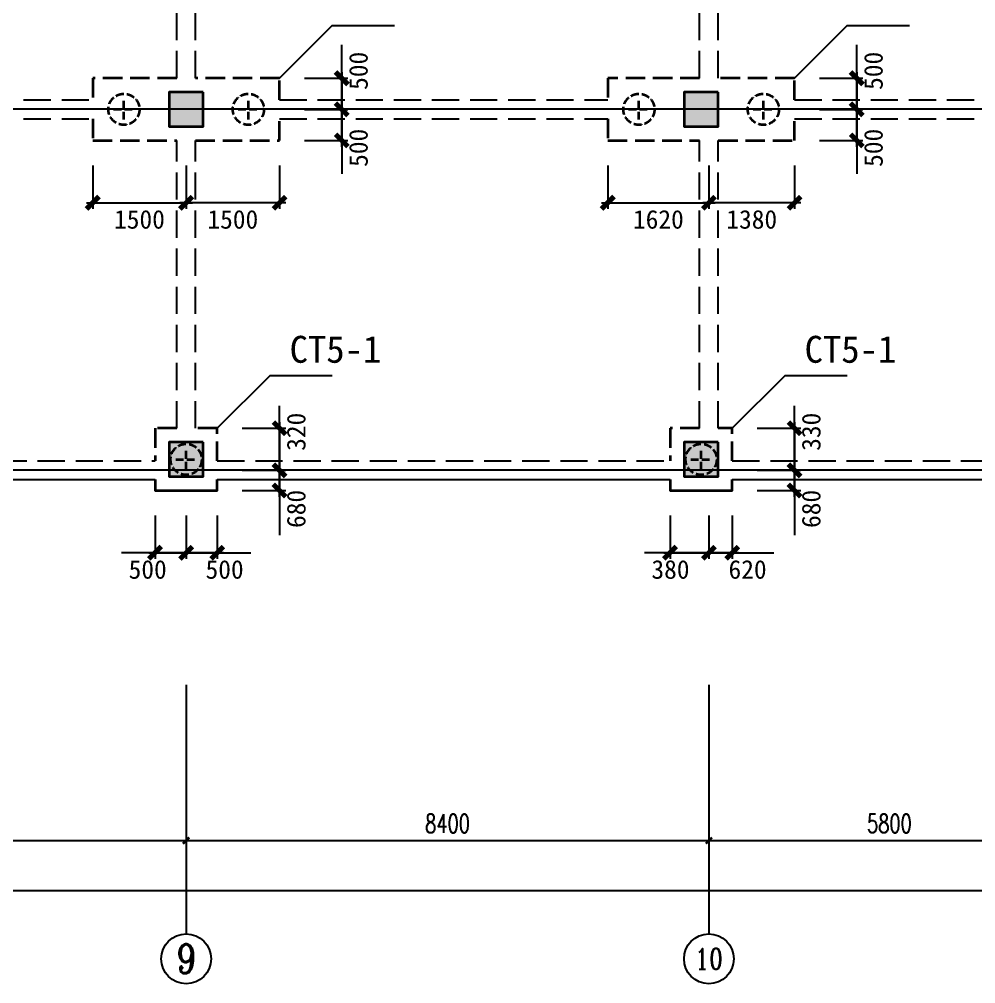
# Model space of a CAD drawing. Header units: millimetres. Extents: x -8252 to 341964, y -299084 to 206355.
# Drawn here: x 196752 to 212120, y -6934 to 8563 of the extents above; entities that cross this region are included whole.
import ezdxf
from ezdxf.enums import TextEntityAlignment as Align

# ---------------------------------------------------------------- set-up
doc = ezdxf.new("R2010")
doc.units = ezdxf.units.MM
doc.header["$LTSCALE"] = 500
doc.header["$PDMODE"] = 2
doc.header["$PDSIZE"] = 200
doc.linetypes.add('DASH', pattern=[0.35, 0.25, -0.1])
doc.linetypes.add('DASHDOT', pattern=[25.4, 12.7, -6.35, 0, -6.35])
for name, color, linetype in [('AXIS', 3, 'Continuous'), ('AXIS_TEXT', 7, 'Continuous'), ('dim____', 70, 'Continuous'), ('DOTE', 20, 'DASHDOT'), ('txt', 7, 'Continuous')]:
    doc.layers.add(name, color=color, linetype=linetype)
for name, color, linetype, lineweight in [('kz', 50, 'Continuous', 25), ('s117', 4, 'Continuous', 25), ('s121', 2, 'Continuous', 35), ('zkz', 200, 'Continuous', 35)]:
    doc.layers.add(name, color=color, linetype=linetype, lineweight=lineweight)
doc.styles.add('_TCH_AXIS', font='COMPLEX', dxfattribs={"bigfont": 'GBCBIG'})
doc.styles.add('_TCH_DIM_T3', font='SIMPLEX', dxfattribs={"width": 0.705882, "bigfont": 'GBCBIG'})
doc.styles.add('COMPLEX', font='COMPLEX')
doc.styles.add('宋体', font='')
doc.styles.get('宋体').set_extended_font_data('宋体')
doc.dimstyles.new('_TCH_ARCH&&100', dxfattribs={"dimtxt": 297.5, "dimasz": 100, "dimexe": 250, "dimexo": 300, "dimgap": 126.25, "dimtad": 1, "dimdec": 0, "dimzin": 0, "dimdsep": 46, "dimtxsty": '_TCH_DIM_T3', "dimblk": 'ARCHTICK', "dimcen": 0.09, "dimclrt": 7, "dimazin": 2, "dimtfac": 1, "dimtdec": 0, "dimtix": 1, "dimtmove": 2, "dimatfit": 3, "dimfxl": 100, "dimtolj": 1, "dimtzin": 0, "dimarcsym": 0})
doc.dimstyles.new('ISO-25', dxfattribs={"dimtxt": 2.5, "dimasz": 2.5, "dimexe": 1.25, "dimexo": 0.625, "dimtad": 1, "dimtxsty": 'Standard', "dimcen": 2.5, "dimadec": 0, "dimazin": 0, "dimtfac": 1, "dimtmove": 0, "dimatfit": 3, "dimfxl": 1, "dimarcsym": 0})

# ---------------------------------------------------------------- blocks, each defined once
blk = doc.blocks.new('_ArchTick')
at = {"color": 0, "linetype": 'ByBlock', "const_width": 0.4}
blk.add_lwpolyline([(-0.5, -0.5), (0.5, 0.5)], dxfattribs=at)
blk = doc.blocks.new('*D8')
at = {"layer": 'Defpoints', "color": 0, "transparency": 16777216}
for p in [(209208, 7116), (210208, 7116), (209208, 6616)]:
    blk.add_point(p, dxfattribs=at)
at = {"layer": 'dim____', "color": 0, "lineweight": -2, "transparency": 16777216}
for p, q in [((210208, 7116), (210208, 8153)), ((209608, 7116), (210308, 7116)), ((210208, 6516), (210208, 7116)), ((209608, 6616), (210308, 6616))]:
    blk.add_line(p, q, dxfattribs=at)
at = {"layer": 'dim____', "color": 0, "lineweight": -2, "transparency": 16777216, "xscale": 200, "yscale": 200, "zscale": 200}
for p, rotation in [((210208, 7116), 90), ((210208, 6616), 270)]:
    blk.add_blockref('_ArchTick', p, dxfattribs=dict(at, rotation=rotation))
at = {"layer": 'dim____', "color": 7, "transparency": 16777216, "insert": (210478, 7735), "char_height": 300, "attachment_point": 5, "rotation": 90, "style": '宋体'}
blk.add_mtext('500', dxfattribs=at)
blk = doc.blocks.new('*D9')
at = {"layer": 'Defpoints', "color": 0, "transparency": 16777216}
for p in [(209208, 7616), (209208, 7116), (210208, 7116)]:
    blk.add_point(p, dxfattribs=at)
at = {"layer": 'dim____', "color": 0, "lineweight": -2, "transparency": 16777216}
for p, q in [((209608, 7616), (210308, 7616)), ((210208, 7716), (210208, 7116)), ((209608, 7116), (210308, 7116)), ((210208, 7116), (210208, 6080))]:
    blk.add_line(p, q, dxfattribs=at)
at = {"layer": 'dim____', "color": 0, "lineweight": -2, "transparency": 16777216, "xscale": 200, "yscale": 200, "zscale": 200}
for p, rotation in [((210208, 7616), 90), ((210208, 7116), 270)]:
    blk.add_blockref('_ArchTick', p, dxfattribs=dict(at, rotation=rotation))
at = {"layer": 'dim____', "color": 7, "transparency": 16777216, "insert": (210478, 6498), "char_height": 300, "attachment_point": 5, "rotation": 90, "style": '宋体'}
blk.add_mtext('500', dxfattribs=at)
blk = doc.blocks.new('*D10')
at = {"layer": 'Defpoints', "color": 0, "transparency": 16777216}
for p in [(206208, 6616), (207833, 6616), (207833, 5616)]:
    blk.add_point(p, dxfattribs=at)
at = {"layer": 'dim____', "color": 0, "lineweight": -2, "transparency": 16777216}
for p, q in [((206208, 6216), (206208, 5516)), ((207833, 6216), (207833, 5516)), ((206108, 5616), (207933, 5616))]:
    blk.add_line(p, q, dxfattribs=at)
at = {"layer": 'dim____', "color": 0, "lineweight": -2, "transparency": 16777216, "xscale": 200, "yscale": 200, "zscale": 200, "rotation": 180}
blk.add_blockref('_ArchTick', (206208, 5616), dxfattribs=at)
at = {"layer": 'dim____', "color": 0, "lineweight": -2, "transparency": 16777216, "xscale": 200, "yscale": 200, "zscale": 200}
blk.add_blockref('_ArchTick', (207833, 5616), dxfattribs=at)
at = {"layer": 'dim____', "color": 7, "transparency": 16777216, "insert": (207021, 5346), "char_height": 300, "attachment_point": 5, "style": '宋体'}
blk.add_mtext('1620', dxfattribs=at)
blk = doc.blocks.new('*D11')
at = {"layer": 'Defpoints', "color": 0, "transparency": 16777216}
for p in [(207833, 6616), (209208, 6616), (207833, 5616)]:
    blk.add_point(p, dxfattribs=at)
at = {"layer": 'dim____', "color": 0, "lineweight": -2, "transparency": 16777216}
for p, q in [((207833, 6216), (207833, 5516)), ((209208, 6216), (209208, 5516)), ((209308, 5616), (207733, 5616))]:
    blk.add_line(p, q, dxfattribs=at)
at = {"layer": 'dim____', "color": 0, "lineweight": -2, "transparency": 16777216, "xscale": 200, "yscale": 200, "zscale": 200, "rotation": 180}
blk.add_blockref('_ArchTick', (207833, 5616), dxfattribs=at)
at = {"layer": 'dim____', "color": 0, "lineweight": -2, "transparency": 16777216, "xscale": 200, "yscale": 200, "zscale": 200}
blk.add_blockref('_ArchTick', (209208, 5616), dxfattribs=at)
at = {"layer": 'dim____', "color": 7, "transparency": 16777216, "insert": (208521, 5346), "char_height": 300, "attachment_point": 5, "style": '宋体'}
blk.add_mtext('1380', dxfattribs=at)
blk = doc.blocks.new('*D12')
at = {"layer": 'Defpoints', "color": 0, "transparency": 16777216}
for p in [(207208, 991), (207833, 991), (207833, -9)]:
    blk.add_point(p, dxfattribs=at)
at = {"layer": 'dim____', "color": 0, "lineweight": -2, "transparency": 16777216}
for p, q in [((207208, 591), (207208, -109)), ((207833, 591), (207833, -109)), ((207108, -9), (207833, -9)), ((207833, -9), (208875, -9))]:
    blk.add_line(p, q, dxfattribs=at)
at = {"layer": 'dim____', "color": 0, "lineweight": -2, "transparency": 16777216, "xscale": 200, "yscale": 200, "zscale": 200, "rotation": 180}
blk.add_blockref('_ArchTick', (207208, -9), dxfattribs=at)
at = {"layer": 'dim____', "color": 0, "lineweight": -2, "transparency": 16777216, "xscale": 200, "yscale": 200, "zscale": 200}
blk.add_blockref('_ArchTick', (207833, -9), dxfattribs=at)
at = {"layer": 'dim____', "color": 7, "transparency": 16777216, "insert": (208454, -279), "char_height": 300, "attachment_point": 5, "style": '宋体'}
blk.add_mtext('620', dxfattribs=at)
blk = doc.blocks.new('*D13')
at = {"layer": 'Defpoints', "color": 0, "transparency": 16777216}
for p in [(207833, 991), (208208, 991), (207833, -9)]:
    blk.add_point(p, dxfattribs=at)
at = {"layer": 'dim____', "color": 0, "lineweight": -2, "transparency": 16777216}
for p, q in [((207833, 591), (207833, -109)), ((208208, 591), (208208, -109)), ((207833, -9), (206796, -9)), ((208308, -9), (207833, -9))]:
    blk.add_line(p, q, dxfattribs=at)
at = {"layer": 'dim____', "color": 0, "lineweight": -2, "transparency": 16777216, "xscale": 200, "yscale": 200, "zscale": 200, "rotation": 180}
blk.add_blockref('_ArchTick', (207833, -9), dxfattribs=at)
at = {"layer": 'dim____', "color": 0, "lineweight": -2, "transparency": 16777216, "xscale": 200, "yscale": 200, "zscale": 200}
blk.add_blockref('_ArchTick', (208208, -9), dxfattribs=at)
at = {"layer": 'dim____', "color": 7, "transparency": 16777216, "insert": (207215, -279), "char_height": 300, "attachment_point": 5, "style": '宋体'}
blk.add_mtext('380', dxfattribs=at)
blk = doc.blocks.new('*D14')
at = {"layer": 'Defpoints', "color": 0, "transparency": 16777216}
for p in [(208208, 1316), (209208, 1316), (208208, 991)]:
    blk.add_point(p, dxfattribs=at)
at = {"layer": 'dim____', "color": 0, "lineweight": -2, "transparency": 16777216}
for p, q in [((209208, 1316), (209208, 2353)), ((208608, 1316), (209308, 1316)), ((209208, 891), (209208, 1316)), ((208608, 991), (209308, 991))]:
    blk.add_line(p, q, dxfattribs=at)
at = {"layer": 'dim____', "color": 0, "lineweight": -2, "transparency": 16777216, "xscale": 200, "yscale": 200, "zscale": 200}
for p, rotation in [((209208, 1316), 90), ((209208, 991), 270)]:
    blk.add_blockref('_ArchTick', p, dxfattribs=dict(at, rotation=rotation))
at = {"layer": 'dim____', "color": 7, "transparency": 16777216, "insert": (209478, 1935), "char_height": 300, "attachment_point": 5, "rotation": 90, "style": '宋体'}
blk.add_mtext('330', dxfattribs=at)
blk = doc.blocks.new('*D15')
at = {"layer": 'Defpoints', "color": 0, "transparency": 16777216}
for p in [(208208, 1991), (208208, 1316), (209208, 1316)]:
    blk.add_point(p, dxfattribs=at)
at = {"layer": 'dim____', "color": 0, "lineweight": -2, "transparency": 16777216}
for p, q in [((209208, 2091), (209208, 1316)), ((208608, 1991), (209308, 1991)), ((208608, 1316), (209308, 1316)), ((209208, 1316), (209208, 275))]:
    blk.add_line(p, q, dxfattribs=at)
at = {"layer": 'dim____', "color": 0, "lineweight": -2, "transparency": 16777216, "xscale": 200, "yscale": 200, "zscale": 200}
for p, rotation in [((209208, 1991), 90), ((209208, 1316), 270)]:
    blk.add_blockref('_ArchTick', p, dxfattribs=dict(at, rotation=rotation))
at = {"layer": 'dim____', "color": 7, "transparency": 16777216, "insert": (209478, 696), "char_height": 300, "attachment_point": 5, "rotation": 90, "style": '宋体'}
blk.add_mtext('680', dxfattribs=at)
blk = doc.blocks.new('*D16')
at = {"layer": 'Defpoints', "color": 0, "transparency": 16777216}
for p in [(197933, 6616), (199433, 6616), (199433, 5616)]:
    blk.add_point(p, dxfattribs=at)
at = {"layer": 'dim____', "color": 0, "lineweight": -2, "transparency": 16777216}
for p, q in [((197933, 6216), (197933, 5516)), ((199433, 6216), (199433, 5516)), ((197833, 5616), (199533, 5616))]:
    blk.add_line(p, q, dxfattribs=at)
at = {"layer": 'dim____', "color": 0, "lineweight": -2, "transparency": 16777216, "xscale": 200, "yscale": 200, "zscale": 200, "rotation": 180}
blk.add_blockref('_ArchTick', (197933, 5616), dxfattribs=at)
at = {"layer": 'dim____', "color": 0, "lineweight": -2, "transparency": 16777216, "xscale": 200, "yscale": 200, "zscale": 200}
blk.add_blockref('_ArchTick', (199433, 5616), dxfattribs=at)
at = {"layer": 'dim____', "color": 7, "transparency": 16777216, "insert": (198683, 5346), "char_height": 300, "attachment_point": 5, "style": '宋体'}
blk.add_mtext('1500', dxfattribs=at)
blk = doc.blocks.new('*D17')
at = {"layer": 'Defpoints', "color": 0, "transparency": 16777216}
for p in [(199433, 6616), (200933, 6616), (199433, 5616)]:
    blk.add_point(p, dxfattribs=at)
at = {"layer": 'dim____', "color": 0, "lineweight": -2, "transparency": 16777216}
for p, q in [((199433, 6216), (199433, 5516)), ((200933, 6216), (200933, 5516)), ((201033, 5616), (199333, 5616))]:
    blk.add_line(p, q, dxfattribs=at)
at = {"layer": 'dim____', "color": 0, "lineweight": -2, "transparency": 16777216, "xscale": 200, "yscale": 200, "zscale": 200, "rotation": 180}
blk.add_blockref('_ArchTick', (199433, 5616), dxfattribs=at)
at = {"layer": 'dim____', "color": 0, "lineweight": -2, "transparency": 16777216, "xscale": 200, "yscale": 200, "zscale": 200}
blk.add_blockref('_ArchTick', (200933, 5616), dxfattribs=at)
at = {"layer": 'dim____', "color": 7, "transparency": 16777216, "insert": (200183, 5346), "char_height": 300, "attachment_point": 5, "style": '宋体'}
blk.add_mtext('1500', dxfattribs=at)
blk = doc.blocks.new('*D18')
at = {"layer": 'Defpoints', "color": 0, "transparency": 16777216}
for p in [(200933, 7116), (201933, 7116), (200933, 6616)]:
    blk.add_point(p, dxfattribs=at)
at = {"layer": 'dim____', "color": 0, "lineweight": -2, "transparency": 16777216}
for p, q in [((201933, 7116), (201933, 8153)), ((201333, 7116), (202033, 7116)), ((201933, 6516), (201933, 7116)), ((201333, 6616), (202033, 6616))]:
    blk.add_line(p, q, dxfattribs=at)
at = {"layer": 'dim____', "color": 0, "lineweight": -2, "transparency": 16777216, "xscale": 200, "yscale": 200, "zscale": 200}
for p, rotation in [((201933, 7116), 90), ((201933, 6616), 270)]:
    blk.add_blockref('_ArchTick', p, dxfattribs=dict(at, rotation=rotation))
at = {"layer": 'dim____', "color": 7, "transparency": 16777216, "insert": (202203, 7735), "char_height": 300, "attachment_point": 5, "rotation": 90, "style": '宋体'}
blk.add_mtext('500', dxfattribs=at)
blk = doc.blocks.new('*D19')
at = {"layer": 'Defpoints', "color": 0, "transparency": 16777216}
for p in [(200933, 7616), (200933, 7116), (201933, 7116)]:
    blk.add_point(p, dxfattribs=at)
at = {"layer": 'dim____', "color": 0, "lineweight": -2, "transparency": 16777216}
for p, q in [((201333, 7616), (202033, 7616)), ((201933, 7716), (201933, 7116)), ((201333, 7116), (202033, 7116)), ((201933, 7116), (201933, 6080))]:
    blk.add_line(p, q, dxfattribs=at)
at = {"layer": 'dim____', "color": 0, "lineweight": -2, "transparency": 16777216, "xscale": 200, "yscale": 200, "zscale": 200}
for p, rotation in [((201933, 7616), 90), ((201933, 7116), 270)]:
    blk.add_blockref('_ArchTick', p, dxfattribs=dict(at, rotation=rotation))
at = {"layer": 'dim____', "color": 7, "transparency": 16777216, "insert": (202203, 6498), "char_height": 300, "attachment_point": 5, "rotation": 90, "style": '宋体'}
blk.add_mtext('500', dxfattribs=at)
blk = doc.blocks.new('*D20')
at = {"layer": 'Defpoints', "color": 0, "transparency": 16777216}
for p in [(198933, 991), (199433, 991), (199433, -9)]:
    blk.add_point(p, dxfattribs=at)
at = {"layer": 'dim____', "color": 0, "lineweight": -2, "transparency": 16777216}
for p, q in [((198933, 591), (198933, -109)), ((199433, 591), (199433, -109)), ((198833, -9), (199433, -9)), ((199433, -9), (200470, -9))]:
    blk.add_line(p, q, dxfattribs=at)
at = {"layer": 'dim____', "color": 0, "lineweight": -2, "transparency": 16777216, "xscale": 200, "yscale": 200, "zscale": 200, "rotation": 180}
blk.add_blockref('_ArchTick', (198933, -9), dxfattribs=at)
at = {"layer": 'dim____', "color": 0, "lineweight": -2, "transparency": 16777216, "xscale": 200, "yscale": 200, "zscale": 200}
blk.add_blockref('_ArchTick', (199433, -9), dxfattribs=at)
at = {"layer": 'dim____', "color": 7, "transparency": 16777216, "insert": (200051, -279), "char_height": 300, "attachment_point": 5, "style": '宋体'}
blk.add_mtext('500', dxfattribs=at)
blk = doc.blocks.new('*D21')
at = {"layer": 'Defpoints', "color": 0, "transparency": 16777216}
for p in [(199433, 991), (199933, 991), (199433, -9)]:
    blk.add_point(p, dxfattribs=at)
at = {"layer": 'dim____', "color": 0, "lineweight": -2, "transparency": 16777216}
for p, q in [((199433, 591), (199433, -109)), ((199933, 591), (199933, -109)), ((199433, -9), (198396, -9)), ((200033, -9), (199433, -9))]:
    blk.add_line(p, q, dxfattribs=at)
at = {"layer": 'dim____', "color": 0, "lineweight": -2, "transparency": 16777216, "xscale": 200, "yscale": 200, "zscale": 200, "rotation": 180}
blk.add_blockref('_ArchTick', (199433, -9), dxfattribs=at)
at = {"layer": 'dim____', "color": 0, "lineweight": -2, "transparency": 16777216, "xscale": 200, "yscale": 200, "zscale": 200}
blk.add_blockref('_ArchTick', (199933, -9), dxfattribs=at)
at = {"layer": 'dim____', "color": 7, "transparency": 16777216, "insert": (198815, -279), "char_height": 300, "attachment_point": 5, "style": '宋体'}
blk.add_mtext('500', dxfattribs=at)
blk = doc.blocks.new('*D22')
at = {"layer": 'Defpoints', "color": 0, "transparency": 16777216}
for p in [(199933, 1316), (200933, 1316), (199933, 991)]:
    blk.add_point(p, dxfattribs=at)
at = {"layer": 'dim____', "color": 0, "lineweight": -2, "transparency": 16777216}
for p, q in [((200933, 1316), (200933, 2353)), ((200333, 1316), (201033, 1316)), ((200933, 891), (200933, 1316)), ((200333, 991), (201033, 991))]:
    blk.add_line(p, q, dxfattribs=at)
at = {"layer": 'dim____', "color": 0, "lineweight": -2, "transparency": 16777216, "xscale": 200, "yscale": 200, "zscale": 200}
for p, rotation in [((200933, 1316), 90), ((200933, 991), 270)]:
    blk.add_blockref('_ArchTick', p, dxfattribs=dict(at, rotation=rotation))
at = {"layer": 'dim____', "color": 7, "transparency": 16777216, "insert": (201203, 1935), "char_height": 300, "attachment_point": 5, "rotation": 90, "style": '宋体'}
blk.add_mtext('320', dxfattribs=at)
blk = doc.blocks.new('*D23')
at = {"layer": 'Defpoints', "color": 0, "transparency": 16777216}
for p in [(199933, 1991), (199933, 1316), (200933, 1316)]:
    blk.add_point(p, dxfattribs=at)
at = {"layer": 'dim____', "color": 0, "lineweight": -2, "transparency": 16777216}
for p, q in [((200933, 2091), (200933, 1316)), ((200333, 1991), (201033, 1991)), ((200333, 1316), (201033, 1316)), ((200933, 1316), (200933, 275))]:
    blk.add_line(p, q, dxfattribs=at)
at = {"layer": 'dim____', "color": 0, "lineweight": -2, "transparency": 16777216, "xscale": 200, "yscale": 200, "zscale": 200}
for p, rotation in [((200933, 1991), 90), ((200933, 1316), 270)]:
    blk.add_blockref('_ArchTick', p, dxfattribs=dict(at, rotation=rotation))
at = {"layer": 'dim____', "color": 7, "transparency": 16777216, "insert": (201203, 696), "char_height": 300, "attachment_point": 5, "rotation": 90, "style": '宋体'}
blk.add_mtext('680', dxfattribs=at)
blk = doc.blocks.new('_AXISO')
blk.add_circle((0, 0), 0.5)
at = {"layer": 'AXIS_TEXT', "style": 'COMPLEX', "width": 1.041667}
blk.add_attdef('A', text='', height=0.56, dxfattribs=at).set_placement((-0.25, -0.28), (0.25, -0.28), align=Align.FIT)
blk = doc.blocks.new('*D867')
at = {"layer": 'AXIS', "color": 0, "lineweight": -2, "transparency": 16777216}
for p, q in [((146933, -2434), (146933, -5684)), ((219433, -2434), (219433, -5684)), ((146933, -5434), (219433, -5434))]:
    blk.add_line(p, q, dxfattribs=at)
at = {"layer": 'Defpoints', "color": 0, "transparency": 16777216}
for p in [(146933, -2134), (219433, -2134), (219433, -5434)]:
    blk.add_point(p, dxfattribs=at)
at = {"layer": 'AXIS', "color": 0, "lineweight": -2, "transparency": 16777216, "xscale": 100, "yscale": 100, "zscale": 100, "rotation": 180}
blk.add_blockref('_ArchTick', (146933, -5434), dxfattribs=at)
at = {"layer": 'AXIS', "color": 0, "lineweight": -2, "transparency": 16777216, "xscale": 100, "yscale": 100, "zscale": 100}
blk.add_blockref('_ArchTick', (219433, -5434), dxfattribs=at)
at = {"layer": 'AXIS', "color": 7, "transparency": 16777216, "insert": (183183, -5159), "char_height": 297.5, "attachment_point": 5, "style": '_TCH_DIM_T3'}
blk.add_mtext('\\A1;72500', dxfattribs=at)
blk = doc.blocks.new('*D875')
at = {"layer": 'AXIS', "color": 0, "lineweight": -2, "transparency": 16777216}
for p, q in [((191033, -2434), (191033, -4884)), ((199433, -2434), (199433, -4884)), ((191033, -4634), (199433, -4634))]:
    blk.add_line(p, q, dxfattribs=at)
at = {"layer": 'Defpoints', "color": 0, "transparency": 16777216}
for p in [(191033, -2134), (199433, -2134), (199433, -4634)]:
    blk.add_point(p, dxfattribs=at)
at = {"layer": 'AXIS', "color": 0, "lineweight": -2, "transparency": 16777216, "xscale": 100, "yscale": 100, "zscale": 100, "rotation": 180}
blk.add_blockref('_ArchTick', (191033, -4634), dxfattribs=at)
at = {"layer": 'AXIS', "color": 0, "lineweight": -2, "transparency": 16777216, "xscale": 100, "yscale": 100, "zscale": 100}
blk.add_blockref('_ArchTick', (199433, -4634), dxfattribs=at)
at = {"layer": 'AXIS', "color": 7, "transparency": 16777216, "insert": (195233, -4359), "char_height": 297.5, "attachment_point": 5, "style": '_TCH_DIM_T3'}
blk.add_mtext('\\A1;8400', dxfattribs=at)
blk = doc.blocks.new('*D876')
at = {"layer": 'AXIS', "color": 0, "lineweight": -2, "transparency": 16777216}
for p, q in [((199433, -2434), (199433, -4884)), ((207833, -2434), (207833, -4884)), ((199433, -4634), (207833, -4634))]:
    blk.add_line(p, q, dxfattribs=at)
at = {"layer": 'Defpoints', "color": 0, "transparency": 16777216}
for p in [(199433, -2134), (207833, -2134), (207833, -4634)]:
    blk.add_point(p, dxfattribs=at)
at = {"layer": 'AXIS', "color": 0, "lineweight": -2, "transparency": 16777216, "xscale": 100, "yscale": 100, "zscale": 100, "rotation": 180}
blk.add_blockref('_ArchTick', (199433, -4634), dxfattribs=at)
at = {"layer": 'AXIS', "color": 0, "lineweight": -2, "transparency": 16777216, "xscale": 100, "yscale": 100, "zscale": 100}
blk.add_blockref('_ArchTick', (207833, -4634), dxfattribs=at)
at = {"layer": 'AXIS', "color": 7, "transparency": 16777216, "insert": (203633, -4359), "char_height": 297.5, "attachment_point": 5, "style": '_TCH_DIM_T3'}
blk.add_mtext('\\A1;8400', dxfattribs=at)
blk = doc.blocks.new('*D877')
at = {"layer": 'AXIS', "color": 0, "lineweight": -2, "transparency": 16777216}
for p, q in [((207833, -2434), (207833, -4884)), ((213633, -2434), (213633, -4884)), ((207833, -4634), (213633, -4634))]:
    blk.add_line(p, q, dxfattribs=at)
at = {"layer": 'Defpoints', "color": 0, "transparency": 16777216}
for p in [(207833, -2134), (213633, -2134), (213633, -4634)]:
    blk.add_point(p, dxfattribs=at)
at = {"layer": 'AXIS', "color": 0, "lineweight": -2, "transparency": 16777216, "xscale": 100, "yscale": 100, "zscale": 100, "rotation": 180}
blk.add_blockref('_ArchTick', (207833, -4634), dxfattribs=at)
at = {"layer": 'AXIS', "color": 0, "lineweight": -2, "transparency": 16777216, "xscale": 100, "yscale": 100, "zscale": 100}
blk.add_blockref('_ArchTick', (213633, -4634), dxfattribs=at)
at = {"layer": 'AXIS', "color": 7, "transparency": 16777216, "insert": (210733, -4359), "char_height": 297.5, "attachment_point": 5, "style": '_TCH_DIM_T3'}
blk.add_mtext('\\A1;5800', dxfattribs=at)

msp = doc.modelspace()

# ---------------------------------------------------------------- hatches: boundary and pattern name
at = {"layer": 'kz'}
h = msp.add_hatch(color=52, dxfattribs=at)
h.dxf.hatch_style = 1
h.paths.add_polyline_path([(199708.088, 7391.423), (199158.088, 7391.423), (199158.088, 6841.423), (199708.088, 6841.423)])
h = msp.add_hatch(color=52, dxfattribs=at)
h.dxf.hatch_style = 1
h.paths.add_polyline_path([(207983.088, 7391.423), (207433.088, 7391.423), (207433.088, 6841.423), (207983.088, 6841.423)])
h = msp.add_hatch(color=52, dxfattribs=at)
h.dxf.hatch_style = 1
h.paths.add_polyline_path([(199708.088, 1766.423), (199158.088, 1766.423), (199158.088, 1216.423), (199708.088, 1216.423)])
h = msp.add_hatch(color=52, dxfattribs=at)
h.dxf.hatch_style = 1
h.paths.add_polyline_path([(207983.088, 1766.423), (207433.088, 1766.423), (207433.088, 1216.423), (207983.088, 1216.423)])

# ---------------------------------------------------------------- linework, layer by layer
at = {"layer": 'AXIS'}
for p, q in [((199433.088, -2133.577), (199433.088, -6133.577)), ((207833.088, -2133.577), (207833.088, -6133.577))]:
    msp.add_line(p, q, dxfattribs=at)
at = {"layer": 'DOTE', "ltscale": 5}
for p, q in [((199433.088, 59216.423), (199433.088, -2133.577)), ((207833.088, 59216.423), (207833.088, -2133.577)), ((222433.088, 7116.423), (143483.088, 7116.423)), ((222433.088, 1316.423), (143483.088, 1316.423))]:
    msp.add_line(p, q, dxfattribs=at)
at = {"layer": 'kz', "lineweight": 35}
for points in [[(199708.088, 7391.423), (199158.088, 7391.423), (199158.088, 6841.423), (199708.088, 6841.423)], [(207983.088, 7391.423), (207433.088, 7391.423), (207433.088, 6841.423), (207983.088, 6841.423)], [(199708.088, 1766.423), (199158.088, 1766.423), (199158.088, 1216.423), (199708.088, 1216.423)], [(207983.088, 1766.423), (207433.088, 1766.423), (207433.088, 1216.423), (207983.088, 1216.423)]]:
    msp.add_lwpolyline(points, close=True, dxfattribs=at)
at = {"layer": 's117', "linetype": 'DASH', "ltscale": 3.5}
for p, q in [((199283.088, 7616.423), (199283.088, 12089.073)), ((199583.088, 7616.423), (199583.088, 12089.073)), ((207683.088, 7616.423), (207683.088, 11786.398)), ((207983.088, 7616.423), (207983.088, 11786.398)), ((192533.088, 7266.423), (197933.088, 7266.423)), ((200933.088, 7266.423), (206208.088, 7266.423)), ((209208.088, 7266.423), (213133.088, 7266.423)), ((192533.088, 6966.423), (197933.088, 6966.423)), ((200933.088, 6966.423), (206208.088, 6966.423)), ((209208.088, 6966.423), (213133.088, 6966.423)), ((199283.088, 1991.423), (199283.088, 6616.423)), ((199583.088, 1991.423), (199583.088, 6616.423)), ((207683.088, 1991.423), (207683.088, 6616.423)), ((207983.088, 1991.423), (207983.088, 6616.423)), ((191533.088, 1466.423), (198933.088, 1466.423)), ((199933.088, 1466.423), (207208.088, 1466.423)), ((208208.088, 1466.423), (213133.088, 1466.423))]:
    msp.add_line(p, q, dxfattribs=at)
at = {"layer": 's117'}
for p, q in [((191533.088, 1166.423), (198933.088, 1166.423)), ((199933.088, 1166.423), (207208.088, 1166.423)), ((208208.088, 1166.423), (213133.088, 1166.423))]:
    msp.add_line(p, q, dxfattribs=at)
at = {"layer": 's121', "linetype": 'DASH', "ltscale": 2.5}
for points in [[(199283.088, 7616.423), (197933.088, 7616.423), (197933.088, 7266.423)], [(200933.088, 7266.423), (200933.088, 7616.423), (199583.088, 7616.423)], [(207683.088, 7616.423), (206208.088, 7616.423), (206208.088, 7266.423)], [(209208.088, 7266.423), (209208.088, 7616.423), (207983.088, 7616.423)], [(197933.088, 6966.423), (197933.088, 6616.423), (199283.088, 6616.423)], [(199583.088, 6616.423), (200933.088, 6616.423), (200933.088, 6966.423)], [(206208.088, 6966.423), (206208.088, 6616.423), (207683.088, 6616.423)], [(207983.088, 6616.423), (209208.088, 6616.423), (209208.088, 6966.423)], [(199283.088, 1991.423), (198933.088, 1991.423), (198933.088, 1466.423)], [(199933.088, 1466.423), (199933.088, 1991.423), (199583.088, 1991.423)], [(207683.088, 1991.423), (207208.088, 1991.423), (207208.088, 1466.423)], [(208208.088, 1466.423), (208208.088, 1991.423), (207983.088, 1991.423)]]:
    msp.add_lwpolyline(points, dxfattribs=at)
at = {"layer": 's121'}
for points in [[(198933.088, 1166.423), (198933.088, 991.423), (199933.088, 991.423), (199933.088, 1166.423)], [(207208.088, 1166.423), (207208.088, 991.423), (208208.088, 991.423), (208208.088, 1166.423)]]:
    msp.add_lwpolyline(points, dxfattribs=at)
at = {"layer": 'txt'}
for points in [[(200933.088, 7616.423), (201781.616, 8464.951), (202781.616, 8464.951)], [(209208.088, 7616.423), (210056.616, 8464.951), (211056.616, 8464.951)], [(199933.088, 1991.423), (200781.616, 2839.951), (201781.616, 2839.951)], [(208208.088, 1991.423), (209056.616, 2839.951), (210056.616, 2839.951)]]:
    msp.add_lwpolyline(points, dxfattribs=at)
at = {"layer": 'zkz', "linetype": 'DASH'}
for p, q in [((198433.088, 6951.423), (198433.088, 7281.423)), ((200433.088, 6951.423), (200433.088, 7281.423)), ((206708.088, 6951.423), (206708.088, 7281.423)), ((208708.088, 6951.423), (208708.088, 7281.423)), ((198268.088, 7116.423), (198598.088, 7116.423)), ((200268.088, 7116.423), (200598.088, 7116.423)), ((206543.088, 7116.423), (206873.088, 7116.423)), ((208543.088, 7116.423), (208873.088, 7116.423)), ((199433.088, 1326.423), (199433.088, 1656.423)), ((207708.088, 1326.423), (207708.088, 1656.423)), ((199268.088, 1491.423), (199598.088, 1491.423)), ((207543.088, 1491.423), (207873.088, 1491.423))]:
    msp.add_line(p, q, dxfattribs=at)
for centre in [(198433.088, 7116.423), (200433.088, 7116.423), (206708.088, 7116.423), (208708.088, 7116.423), (199433.088, 1491.423), (207708.088, 1491.423)]:
    msp.add_circle(centre, 250, dxfattribs=at)

# ---------------------------------------------------------------- block references
at = {"layer": 'AXIS'}
ref = msp.add_blockref('_AXISO', (199433.088, -6533.577), dxfattribs=dict(at, xscale=800, yscale=800, zscale=800))
ref.add_attrib('A', '9', dxfattribs={"layer": 'AXIS_TEXT', "height": 465.948, "style": '_TCH_AXIS'}).set_placement((199277.772, -6766.551), (199588.404, -6766.551), align=Align.FIT)
ref = msp.add_blockref('_AXISO', (207833.088, -6533.577), dxfattribs=dict(at, xscale=800, yscale=800, zscale=800))
ref.add_attrib('A', '10', dxfattribs={"layer": 'AXIS_TEXT', "height": 328.4455, "style": '_TCH_AXIS'}).set_placement((207606.304, -6697.799), (208059.872, -6697.799), align=Align.FIT)

# ---------------------------------------------------------------- texts
at = {"layer": 'txt', "char_height": 433, "width": 1000, "attachment_point": 5}
for insert in [(201831.778, 3256.684), (210106.778, 3256.684)]:
    msp.add_mtext('CT5-1', dxfattribs=dict(at, insert=insert))

# ---------------------------------------------------------------- dimensions: what is measured, and where the dimension line sits
at = {"layer": 'AXIS'}
for p1, p2, distance, picture, middle in [((146933.088, -2133.577), (219433.088, -2133.577), -3300, '*D867', (183183.088, -5158.577)), ((191033.088, -2133.577), (199433.088, -2133.577), -2500, '*D875', (195233.088, -4358.577)), ((199433.088, -2133.577), (207833.088, -2133.577), -2500, '*D876', (203633.088, -4358.577)), ((207833.088, -2133.577), (213633.088, -2133.577), -2500, '*D877', (210733.088, -4358.577))]:
    dim = msp.add_aligned_dim(p1=p1, p2=p2, distance=distance, dimstyle='_TCH_ARCH&&100', dxfattribs=at)
    dim.commit()
    dim.dimension.update_dxf_attribs({"geometry": picture, "text_midpoint": middle})
at = {"layer": 'dim____'}
for p1, p2, distance, picture, middle in [((200933.088, 6616.423), (200933.088, 7116.423), -1000, '*D18', (202203.088, 7734.747)), ((209208.088, 6616.423), (209208.088, 7116.423), -1000, '*D8', (210478.088, 7734.747)), ((200933.088, 7616.423), (200933.088, 7116.423), 1000, '*D19', (202203.088, 6498.099)), ((209208.088, 7616.423), (209208.088, 7116.423), 1000, '*D9', (210478.088, 6498.099)), ((197933.088, 6616.423), (199433.088, 6616.423), -1000, '*D16', (198683.088, 5346.423)), ((200933.088, 6616.423), (199433.088, 6616.423), 1000, '*D17', (200183.088, 5346.423)), ((206208.088, 6616.423), (207833.088, 6616.423), -1000, '*D10', (207020.588, 5346.423)), ((209208.088, 6616.423), (207833.088, 6616.423), 1000, '*D11', (208520.588, 5346.423)), ((199933.088, 991.423), (199933.088, 1316.423), -1000, '*D22', (201203.088, 1934.747)), ((208208.088, 991.423), (208208.088, 1316.423), -1000, '*D14', (209478.088, 1934.747)), ((199933.088, 1991.423), (199933.088, 1316.423), 1000, '*D23', (201203.088, 695.585)), ((208208.088, 1991.423), (208208.088, 1316.423), 1000, '*D15', (209478.088, 695.585)), ((199933.088, 991.423), (199433.088, 991.423), 1000, '*D21', (198814.764, -278.577)), ((198933.088, 991.423), (199433.088, 991.423), -1000, '*D20', (200051.412, -278.577)), ((208208.088, 991.423), (207833.088, 991.423), 1000, '*D13', (207214.764, -278.577)), ((207208.088, 991.423), (207833.088, 991.423), -1000, '*D12', (208453.926, -278.577))]:
    dim = msp.add_aligned_dim(p1=p1, p2=p2, distance=distance, dimstyle='ISO-25', override={"dimtxt": 300, "dimasz": 200, "dimexe": 100, "dimexo": 400, "dimgap": 120, "dimtad": 2, "dimrnd": 10, "dimtxsty": '宋体', "dimblk1": 'ArchTick', "dimblk2": 'ArchTick', "dimsah": 1, "dimdle": 100, "dimclrt": 7}, dxfattribs=at)
    dim.commit()
    dim.dimension.update_dxf_attribs({"geometry": picture, "text_midpoint": middle})

doc.saveas('drawing.dxf')
